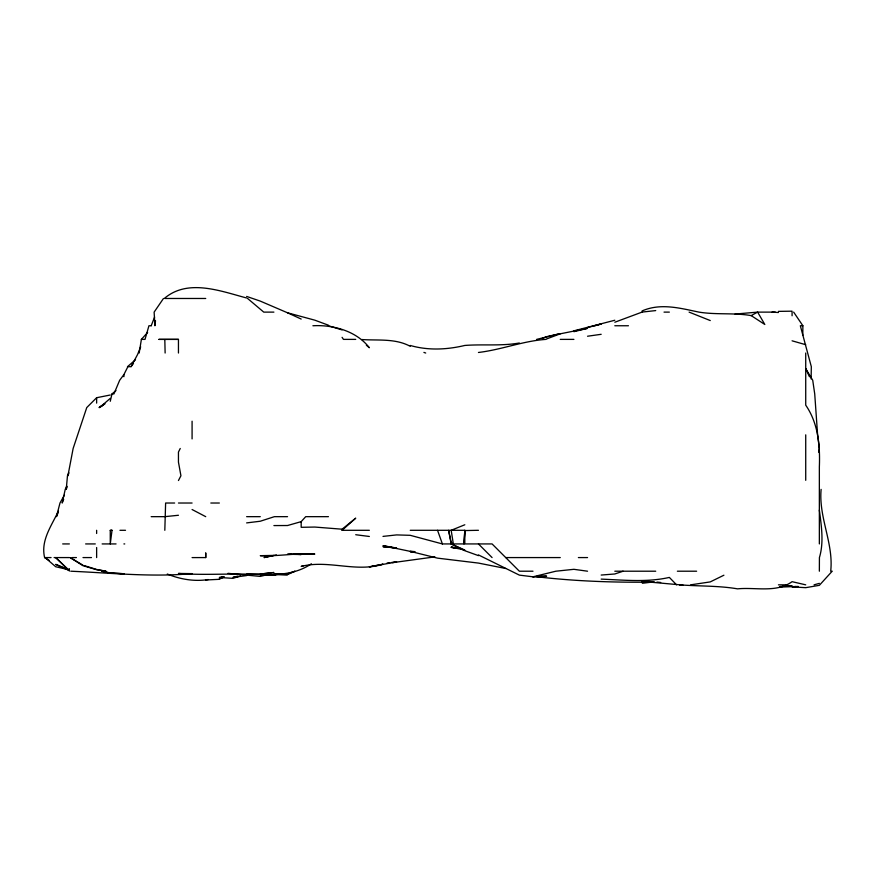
<?xml version="1.0" encoding="UTF-8"?>
<svg xmlns="http://www.w3.org/2000/svg" width="876" height="876" viewBox="0 0 876 876"><rect width="100%" height="100%" fill="white"/><g stroke="black" fill="none" stroke-linecap="round" stroke-linejoin="round"><path stroke-width="1.31" d="M802.799 335.3L802.876 325.752L793.656 312.119M811.121 378.936L811.318 366.661L800.335 325.752L802.876 325.752M478.449 555.636L464.817 550.719L451.173 543.93L448.611 530.298L451.173 542.572L453.341 543.93L463.973 543.93L464.817 530.298L410.264 530.298M463.973 543.93L464.817 530.56L478.449 530.298M155.501 320.791L154.91 325.752L154.132 312.119L163.473 298.475M112.018 530.298L110.266 543.93L110.266 530.298L112.018 530.298L110.266 530.451M139.174 353.028L141.386 339.384L147.617 332.442M818.622 452.202L819.356 448.479L817.604 434.846L814.724 393.937L812.731 380.293L805.723 368.61L809.479 376.79M110.266 401.285L111.997 393.937L115.961 390.576M67.134 486.881L66.237 489.388L67.474 475.756L68.886 472.755M68.646 473.752L67.934 475.756L73.135 448.479L86.757 407.57L96.634 397.726L110.266 395.01M151.198 325.752L154.603 317.079M63.674 499.309L62.185 503.021L65.24 489.388L66.784 486.103M140.675 346.83L137.543 354.572L131.061 366.661L127.502 366.661L135.528 359.751M127.907 366.661L123.91 374.567L119.651 380.293L113.924 393.937L111.997 393.937M58.035 512.942L56.447 516.665L59.984 503.021L64.441 495.071M58.473 510.982C51.607 525.72 40.515 540.415 44.61 557.574L49.056 560.322M180.237 448.479L178.452 452.071L178.452 462.112L180.927 475.756L178.452 480.53M131.061 366.661L133.491 363.42M273.903 525.578L287.536 525.523L301.18 521.647L305.713 516.665L328.445 516.665M342.089 529.203L342.089 530.298L355.722 518.154L342.089 529.203L314.812 527.056L301.18 527.308L301.18 521.647M110.266 398.394L99.546 407.57L104.901 403.858M104.66 403.858L99.065 407.57L103.543 404.668M650.266 581.544L642.086 581.401L682.995 585.102L679.677 584.84C698.949 586.34 718.375 585.584 737.537 588.847C755.594 587.051 776.377 593.074 792.079 581.675L805.723 584.84M164.819 298.037C188.274 278.579 220.642 291.073 246.627 297.993M223.906 576.605L219.361 579.31L205.729 579.989M642.086 310.936C660.712 302.789 680.148 308.21 698.96 312.119C716.272 314.944 733.902 312.612 751.17 315.601L757.63 312.119L775.337 312.119M222.767 576.704L219.361 578.543L224.322 577.153M723.904 575.214L710.261 581.905L690.649 584.84M311.407 563.772C292.102 577.01 268.779 574.667 246.627 574.119C223.895 573.725 201.162 575.214 178.452 573.452L192.085 573.627C151.625 577.284 111.11 572.97 70.748 571.207M276.181 574.218L273.903 575.214L260.271 574.919L265.231 574.229M464.817 524.768L451.173 530.298L453.341 543.93M542.091 338.486L546.635 336.68L560.268 333.592M614.81 322.237L641.998 312.119M546.635 338.935L560.268 333.811L587.544 328.347L573.9 331.686M623.121 571.207L614.81 573.977L601.177 575.05M240.429 575.904L232.994 578.357L219.361 577.481L223.073 576.726M208.203 579.54C194.603 581.773 180.04 579.299 167.294 574.021M303.654 565.644L301.18 566.411C328.073 559.501 356.149 572.762 382.998 564.177L369.354 566.827L396.631 561.932L391.671 562.425M573.9 330.843L614.81 320.244M536.649 339.384L560.268 333.647M814.056 584.84L819.356 583.361M594.738 325.752L601.177 324.021L587.544 327.547M237.954 576.09L232.994 577.372L246.627 575.576M268.943 574.262L260.271 576.408L228.034 573.331M478.449 352.47C501.291 349.787 523.016 340.972 545.901 339.384M273.903 574.875L277.626 574.317M587.544 336.231L601.177 334.303M735.063 314.068L757.63 312.119L764.814 324.481L751.17 315.601M434.879 556.873L392.536 562.655M798.277 586.438L779.815 587.084M246.627 522.906L260.271 521.231L274.407 516.665L287.536 516.665M519.359 342.998C501.313 346.206 482.983 344.06 464.817 345.451C446.88 349.721 428.123 350.63 410.264 345.472M260.271 574.054L273.903 572.499L260.271 574.043L246.627 574.119M642.086 312.086L655.719 310.586M382.998 536.397L396.631 534.908L410.264 535.324L442.391 543.93L451.173 543.93L464.817 550.051L451.173 547.171L454.896 547.631M178.452 515.263L164.819 516.665L151.176 516.665M795.802 586.515L792.079 586.898L805.723 587.676L819.356 585.321L832.2 571.207L830.7 571.207C833.799 543.427 818.502 517.42 821.119 489.388M276.389 554.913L264.015 557.574L273.903 555.406L260.271 555.68C278.502 556.49 296.603 552.844 314.812 554.081L297.084 553.785M532.991 577.12L546.635 576.156L537.087 576.134M779.815 586.591L792.079 585.748L782.542 586.318M387.082 563.016L389.809 562.83M652.992 582.135L642.086 582.825L654.361 582.113C615.226 582.628 575.652 581.346 536.714 576.737M291.631 554.048L287.536 554.256L301.18 554.53L293 554.092M178.452 339.384L158.961 339.384L178.452 339.384L178.452 353.028M778.446 311.374L792.079 311.177M192.085 557.596L205.729 557.574L205.729 553.052L205.729 557.574M164.819 298.475L205.729 298.475M273.903 312.119L263.753 312.119L247.601 298.475M664.03 312.119L669.352 312.119M151.176 325.752L148.942 325.752L145.011 339.384L141.386 339.384M312.907 325.752C333.198 324.613 356.466 331.019 369.354 347.739L366.365 345.232M614.81 325.752L628.453 325.752M355.722 339.384L343.48 339.384L342.089 337.337M560.268 339.384L573.9 339.384M174.642 503.021L165.619 503.021L164.819 530.298M178.452 503.021L192.085 503.021M210.82 503.021L219.361 503.021M246.627 516.665L260.271 516.665M119.957 530.298L125.52 530.298M342.089 530.298L369.354 530.298M62.678 543.93L69.357 543.93M85.629 543.93L95.287 543.93M102.131 543.93L116.059 543.93M123.91 543.93L124.742 543.93M44.61 557.574L51.06 557.574M54.104 557.574L69.357 557.574M72.292 557.574L76.409 557.574M83.001 557.574L91.487 557.574M505.726 557.574L560.268 557.574M578.379 557.574L587.544 557.574M532.991 571.207L519.359 571.207L492.082 543.93L464.817 543.93L464.817 530.298M614.81 571.207L655.719 571.207M677.367 571.207L696.628 571.207M778.446 584.84L787.228 584.84M273.903 574.349L287.536 574.612L294.96 571.207L287.536 573.9L273.903 574.59L287.536 574.612L273.903 574.229M601.177 579.113C623.887 580.022 646.937 582.518 669.352 577.415L676.579 584.84M414.359 551.562L410.264 551.376L382.998 545.682L396.631 548.058L382.998 546.679L394.156 547.686M361.865 339.538C378.169 340.655 395.284 338.235 410.264 346.316M772.063 312.119L778.446 312.513M455.268 547.686L451.173 547.39L459.856 548.343L457.371 547.949M415.224 551.836L410.264 551.376L437.54 558.143L478.449 563.082L505.726 568.502M656.956 582.091L660.679 582.485M355.722 534.721L369.354 536.473M587.544 571.207L573.9 569.312L555.844 571.207L532.991 576.813L519.359 575.116L478.449 554.924M68.12 569.586L55.725 566.75L45.081 557.574M792.079 340.808L805.723 344.706M246.627 296.427L260.271 301.103L287.536 312.798L314.812 320.167L328.445 325.215M328.445 325.752L342.089 329.923M84.238 565.589L96.634 569.477L106.04 571.207L96.634 569.728L83.001 565.721L70.135 557.574L83.001 565.206M423.907 352.404L425.703 353.028M710.261 320.561L689.105 312.119M68.12 569.367L55.725 564.374L69.357 570.637L55.725 557.574L69.357 570.889L69.357 568.644M287.536 312.798L301.18 319.05M192.085 509.525L205.729 516.665M478.449 543.93L492.082 557.574M437.54 530.298L442.391 543.93M819.356 510.095C821.36 525.797 824.053 542.102 819.421 557.574L819.356 571.207M164.819 339.779L165.126 353.028M819.356 543.93L819.356 466.952C820.188 445.676 818.228 423.196 805.723 405.172L805.723 353.028M805.723 434.846L805.723 480.311M792.079 312.119L792.079 315.765M451.173 542.572L451.173 543.93M192.085 421.203L192.085 438.909M123.91 374.567L123.91 376.691M96.634 397.726L96.634 403.113M96.634 530.298L96.634 533.484M96.634 547.533L96.634 557.574M414.359 551.694L410.264 551.694L414.359 551.781M123.91 573.725L110.266 573.003L101.616 571.207L110.266 573.003L123.91 573.725"/></g></svg>
